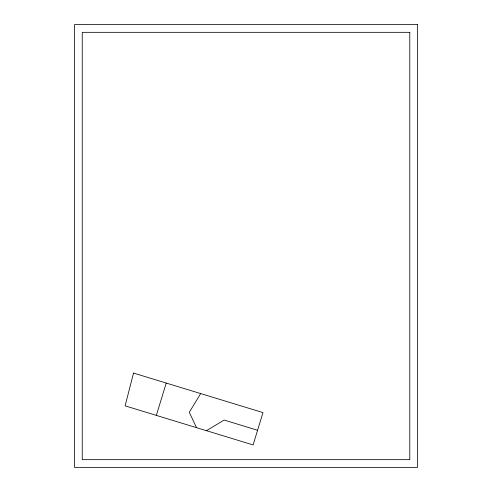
<?xml version="1.0" encoding="UTF-8"?>
<svg xmlns="http://www.w3.org/2000/svg" width="492" height="492" viewBox="0 0 492 492"><rect width="100%" height="100%" fill="white"/><g stroke="black" fill="none" stroke-linecap="round" stroke-linejoin="round"><path stroke-width="0.74" d="M156.351 415.396L166.222 383.053M200.674 393.569L189.303 412.296L196.529 427.659M206.425 430.684L224.155 420.063L257.58 430.266M133.535 373.071L125.116 405.857L253.103 444.934L262.974 412.591L133.535 373.071M417.517 24.6L74.483 24.6L74.483 467.4L417.517 467.4L417.517 24.6M409.787 32.331L82.244 32.331L82.244 459.669L409.787 459.669L409.787 32.331"/></g></svg>
